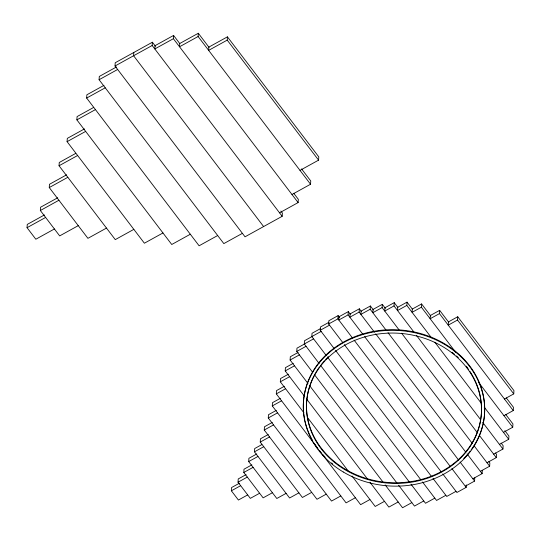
<?xml version="1.0" encoding="UTF-8"?>
<svg xmlns="http://www.w3.org/2000/svg" width="541" height="541" viewBox="0 0 541 541"><rect width="100%" height="100%" fill="white"/><g stroke="black" fill="none" stroke-linecap="round" stroke-linejoin="round"><path stroke-width="0.81" d="M54.411 228.971L35.834 239.23L27.05 227.687L27.253 224.427L44.403 214.96M78.256 225.644L59.679 235.896L40.352 210.51L40.561 207.244L57.704 197.776M106.489 228.079L87.913 238.338L49.265 187.558L49.468 184.292L66.611 174.824M133.85 229.364L115.274 239.622L59.05 165.762L59.26 162.496L75.686 153.421M162.963 232.955L144.386 243.213L67.084 141.654L67.294 138.388L84.437 128.92M190.317 234.239L171.747 244.498L76.876 119.859L77.079 116.592L93.512 107.517M217.678 235.524L199.102 245.783L86.661 98.056L86.871 94.797L104.014 85.329M242.402 233.347L223.825 243.606L99.091 79.723L99.294 76.457L116.437 66.989M280.853 211.017L282.388 213.032L282.186 216.299L245.039 236.809L115.023 66.002L115.233 62.742L152.379 42.232L155.45 46.262M133.803 52.484L133.6 55.75L263.609 226.557M282.186 216.299L152.177 45.491L152.379 42.232M173.384 38.695L173.587 35.435L155.017 45.687L154.807 48.954L173.384 38.695L298.125 202.577L279.548 212.836M179.734 43.51L179.531 46.776L198.107 36.517L198.31 33.258L179.734 43.51L173.587 35.435M227.22 40.115L227.423 36.849L208.853 47.108L208.643 50.367L227.22 40.115L318.581 160.143L300.005 170.395M247.69 494.907L238.405 500.033L231.379 490.802L231.582 487.536L239.44 483.201M259.612 493.243L250.327 498.369L238.026 482.214L238.236 478.947L246.094 474.613M272.414 492.729L263.129 497.855L243.802 472.469L244.005 469.203L251.863 464.868M286.094 493.372L276.809 498.498L248.698 461.568L248.901 458.308L256.759 453.967M298.896 492.858L289.604 497.99L254.466 451.823L254.676 448.563L261.817 444.614M311.697 492.351L302.405 497.477L260.241 442.078L260.444 438.819L268.302 434.477M326.25 494.143L316.965 499.275L264.258 430.027L264.461 426.761L272.319 422.426M340.81 495.941L331.525 501.067L268.275 417.977L268.478 414.71L276.336 410.369M355.369 497.74L346.078 502.866L272.292 405.919L272.495 402.66L280.353 398.318M317.202 447.596L276.309 393.868L276.512 390.602L284.37 386.267M303.995 412.911L280.326 381.818L280.529 378.551L288.387 374.21M304.624 396.411L285.215 370.916L285.425 367.65L293.283 363.315M298.125 202.577L298.328 199.318L293.722 193.272M307.998 383.522L290.111 360.015L290.314 356.756L298.172 352.414M312.684 372.35L296.766 351.427L296.968 348.167L304.826 343.826M291.971 194.503L310.548 184.244L310.75 180.985L301.553 168.893M319.129 363.478L304.292 343.988L304.502 340.729L312.36 336.387M318.581 160.143L318.784 156.876L227.423 36.849M326.135 355.363L311.826 336.556L312.029 333.29L320.603 328.556M334.399 348.891L320.231 330.274L320.434 327.007L329.009 322.274M342.947 342.784L328.637 323.991L328.847 320.725L338.132 315.599L339.667 317.614M352.576 338.111L337.929 318.865L338.132 315.599M348.093 314.889L348.296 311.623L339.011 316.755L338.808 320.015L348.093 314.889L362.883 334.324M359.136 312.069L359.339 308.803L350.054 313.936L349.851 317.195L359.136 312.069L374.446 332.181M370.179 309.249L370.382 305.983L361.097 311.116L360.894 314.375L370.179 309.249L386.071 330.125M382.102 307.586L382.304 304.319L373.02 309.445L372.817 312.712L382.102 307.586L399.569 330.531M394.024 305.915L394.227 302.656L384.942 307.782L384.739 311.048L394.024 305.915L414.352 332.62M406.825 305.408L407.028 302.142L397.743 307.268L397.54 310.534L406.825 305.408L431.488 337.807M421.385 307.2L421.588 303.941L412.303 309.067L412.093 312.326L421.385 307.2L455.61 352.171M439.454 313.611L439.657 310.351L430.372 315.477L430.169 318.744L439.454 313.611L513.24 410.558L503.955 415.684M457.524 320.029L457.727 316.762L448.442 321.888L448.239 325.155L457.524 320.029L513.747 393.889L504.455 399.015M442.754 473.909L456.895 492.493L466.18 487.36L466.335 484.912M465.301 486.21L474.585 481.077L474.795 477.818M472.834 478.771L482.119 473.645L482.322 470.379M480.361 471.333L489.646 466.207L489.855 462.94L488.834 461.601M487.015 462.744L496.3 457.618L496.503 454.352L495.488 453.013M493.663 454.156L502.947 449.023L503.157 445.764L501.108 443.072M499.438 444.411L508.723 439.278L508.932 436.019L504.854 430.663M513.747 393.889L513.95 390.622L457.727 316.762M513.24 410.558L513.45 407.292L506.322 397.933M503.455 432.354L512.74 427.228L512.942 423.961L505.801 414.575M115.023 66.002L152.177 45.491M99.091 79.723L117.661 69.464M86.661 98.056L105.238 87.804M76.876 119.859L95.446 109.6M67.084 141.654L85.661 131.395M59.05 165.762L77.627 155.504M49.265 187.558L67.835 177.299M40.352 210.51L58.928 200.251M27.05 227.687L45.627 217.435M328.637 323.991L337.929 318.865M320.231 330.274L329.516 325.148M311.826 336.556L321.111 331.43M304.292 343.988L313.577 338.862M296.766 351.427L306.05 346.301M290.111 360.015L299.396 354.889M285.215 370.916L294.507 365.79M280.326 381.818L289.611 376.685M276.309 393.868L285.594 388.742M272.292 405.919L281.577 400.793M268.275 417.977L277.56 412.844M264.258 430.027L273.543 424.901M260.241 442.078L269.526 436.952M254.466 451.823L263.758 446.697M248.698 461.568L257.983 456.442M243.802 472.469L253.087 467.336M238.026 482.214L247.318 477.081M231.379 490.802L240.664 485.676M369.922 499.532L360.637 504.665L319.745 450.937M384.482 501.331L375.197 506.457L352.035 476.033M398.162 501.974L388.871 507.1L369.983 482.281M411.836 502.616L402.551 507.742L385.178 484.912M423.759 500.952L414.474 506.078L398.609 485.236M434.808 498.133L425.517 503.258L410.964 484.141M445.852 495.313L436.56 500.439L422.528 482.004M456.016 491.336L446.731 496.462L432.956 478.372M439.657 310.351L448.82 322.382M421.588 303.941L430.771 316.005M466.295 366.21L467.316 367.549M478.508 382.257L512.74 427.228M407.028 302.142L412.634 309.506M434.849 342.223L481.213 403.133M484.269 407.15L508.723 439.278M198.31 33.258L209.042 47.358M198.107 36.517L310.548 184.244M394.227 302.656L397.811 307.356M416.523 335.481L480.584 419.64M482.626 422.318L502.947 449.023M382.304 304.319L385.368 308.336M401.611 333.215L477.439 432.834M479.346 435.343L496.3 457.618M370.382 305.983L373.446 310.007M388.046 332.722L472.225 443.322M473.76 445.331L489.646 466.207M359.339 308.803L361.381 311.488M375.697 333.831L465.787 452.188M467.086 453.892L482.119 473.645M348.296 311.623L350.338 314.307M364.648 336.637L458.545 459.999M460.073 462.007L474.585 481.077M354.105 340.12L450.511 466.775M451.87 468.567L466.18 487.36M344.313 344.576L441.219 471.901M335.535 350.379L431.535 476.506M327.393 357.006L420.715 479.617M320.38 365.128L409.152 481.754M314.679 374.96L397.02 483.14M309.533 385.537L382.839 481.848M306.443 398.805L367.65 479.218M307.356 417.334L348.161 470.94M303.623 412.418A90.746 77.863 3.6 0 1 399.42 329.909A90.746 77.863 3.6 0 1 482.897 424.577M482.707 425.334A90.746 77.863 3.6 0 1 474.362 445.06M473.497 446.426A90.746 77.863 3.6 0 1 471.197 449.781M470.224 451.093A90.746 77.863 3.6 0 1 463.738 458.565M332.674 463.955A90.746 77.863 3.6 0 1 331.437 462.934M324.985 456.969A90.746 77.863 3.6 0 1 322.673 454.501M321.009 452.601A90.746 77.863 3.6 0 1 319.42 450.66M318.399 449.341A90.746 77.863 3.6 0 1 316.918 447.339M315.971 445.98A90.746 77.863 3.6 0 1 314.172 443.214M312.509 440.401A90.746 77.863 3.6 0 1 308.309 431.637M308.012 430.893A90.746 77.863 3.6 0 1 304.989 420.993M304.82 420.222A90.746 77.863 3.6 0 1 303.792 413.987M469.771 371.2A87.561 75.131 3.6 0 1 396.736 482.761A87.561 75.131 3.6 0 1 315.694 372.763M316.086 372.093A87.561 75.131 3.6 0 1 319.548 366.872M321.455 364.363A87.561 75.131 3.6 0 1 324.546 360.725M325.628 359.549A87.561 75.131 3.6 0 1 328.461 356.702M451.992 352.238A87.561 75.131 3.6 0 1 454.582 354.328M456.469 355.958A87.561 75.131 3.6 0 1 458.295 357.635M467.465 367.934A87.561 75.131 3.6 0 1 468.411 369.226M345.05 469.757A87.561 75.131 3.6 0 0 481.28 414.913A87.561 75.131 3.6 0 0 355.599 340.046A87.561 75.131 3.6 0 0 345.05 469.757M343.271 471.989A90.746 77.863 3.6 0 0 484.452 415.157A90.746 77.863 3.6 0 0 354.206 337.564A90.746 77.863 3.6 0 0 343.271 471.989"/></g></svg>
